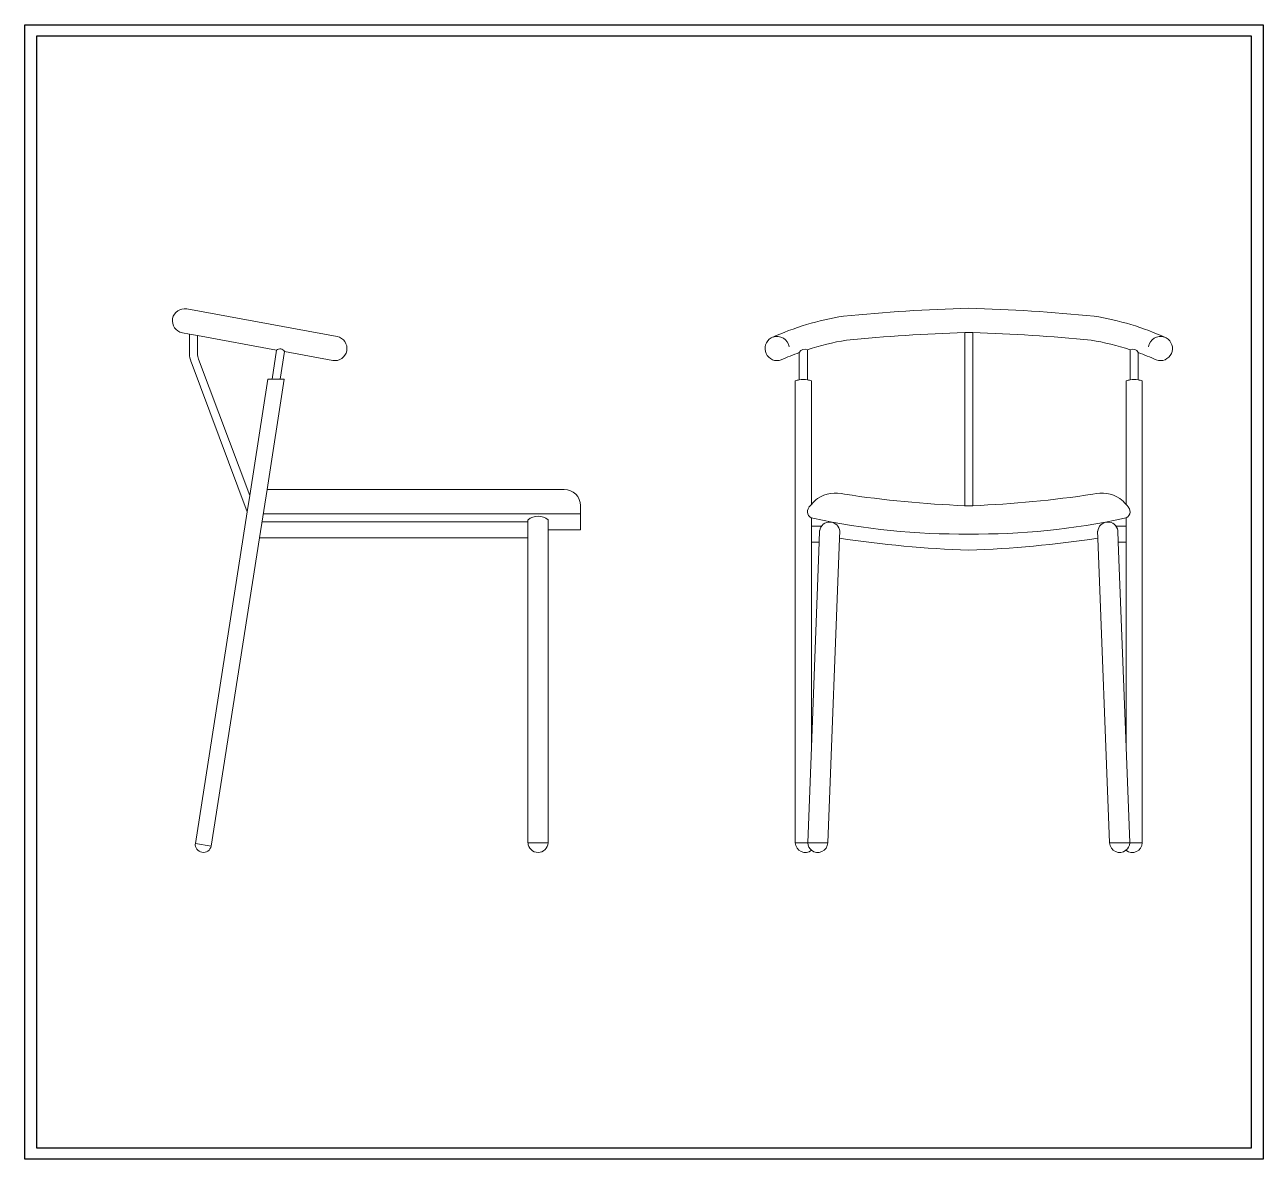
# Paper-space layout 'Projects1200x1100' of a CAD drawing. Header units: millimetres. Extents: x 55.011 to 55.328, y 90.128 to 90.419.
# The model-space entities are those that its viewports show. They can reach past a viewport. Long polylines and large blocks are cut down to what shows.
import ezdxf

# ---------------------------------------------------------------- set-up
doc = ezdxf.new("R2010")
doc.units = ezdxf.units.MM
doc.layers.add('001_Dark_1 5', color=7, linetype='Continuous', lineweight=0)
doc.layers.add('02', color=251, linetype='Continuous', plot=False)
doc.layers.add('Rectang.', color=251, linetype='Continuous', plot=False)

msp = doc.modelspace()

# ---------------------------------------------------------------- linework, layer by layer
at = {"layer": '001_Dark_1 5'}
for p, q in [((2896.7838, 1749.0336), (2896.97, 1748.9993)), ((2896.7871, 1749.0025), (2896.7783, 1749.0041)), ((2897.7478, 1748.7898), (2897.7478, 1749.0045)), ((2897.7578, 1748.7898), (2897.7578, 1749.0045)), ((2896.7871, 1748.9784), (2896.7871, 1749.0025)), ((2896.7971, 1749.0007), (2896.7871, 1749.0025)), ((2896.7971, 1748.9784), (2896.7971, 1749.0007)), ((2896.7971, 1749.0007), (2896.8951, 1748.9826)), ((2896.8951, 1748.9826), (2896.8894, 1748.9464)), ((2896.9049, 1748.9808), (2896.8995, 1748.9464)), ((2896.9646, 1748.9698), (2896.9049, 1748.9808)), ((2897.5428, 1748.9458), (2897.5428, 1748.9797)), ((2897.5528, 1748.9831), (2897.5528, 1748.9458)), ((2897.9528, 1748.9831), (2897.9528, 1748.9458)), ((2897.9628, 1748.9797), (2897.9628, 1748.9458)), ((2896.8587, 1748.7823), (2896.7891, 1748.9679)), ((2896.8618, 1748.8024), (2896.7984, 1748.9714)), ((2896.8843, 1748.9464), (2896.8618, 1748.8024)), ((2896.9046, 1748.9464), (2896.8832, 1748.8098)), ((2896.8894, 1748.9464), (2896.8843, 1748.9464)), ((2896.8995, 1748.9464), (2896.8894, 1748.9464)), ((2896.8995, 1748.9464), (2896.9046, 1748.9464)), ((2897.5378, 1748.3716), (2897.5378, 1748.9446)), ((2897.5578, 1748.9446), (2897.5578, 1748.7913)), ((2897.9478, 1748.9446), (2897.9478, 1748.7913)), ((2897.9678, 1748.9446), (2897.9678, 1748.3716)), ((2896.8832, 1748.8098), (2896.8738, 1748.7498)), ((2896.8832, 1748.8098), (2897.2516, 1748.8098)), ((2896.8618, 1748.8024), (2896.8587, 1748.7823)), ((2897.2716, 1748.7898), (2897.2716, 1748.7598)), ((2896.7944, 1748.3711), (2896.8587, 1748.7823)), ((2897.2716, 1748.7798), (2896.8785, 1748.7798)), ((2897.5578, 1748.7745), (2897.5578, 1748.7445)), ((2897.9478, 1748.7745), (2897.9478, 1748.7445)), ((2897.2066, 1748.7698), (2896.877, 1748.7698)), ((2897.2066, 1748.7723), (2897.2066, 1748.7498)), ((2897.2316, 1748.7598), (2897.2316, 1748.7723)), ((2897.2716, 1748.7598), (2897.2316, 1748.7598)), ((2897.2316, 1748.7598), (2897.2316, 1748.3718)), ((2897.5704, 1748.7645), (2897.5578, 1748.7645)), ((2897.5675, 1748.7445), (2897.568, 1748.759)), ((2897.593, 1748.758), (2897.5927, 1748.7494)), ((2897.9128, 1748.7494), (2897.9125, 1748.758)), ((2897.9351, 1748.7645), (2897.9478, 1748.7645)), ((2897.9375, 1748.759), (2897.9381, 1748.7445)), ((2896.8738, 1748.7498), (2896.8141, 1748.3677)), ((2897.2066, 1748.7498), (2896.8738, 1748.7498)), ((2897.2066, 1748.3718), (2897.2066, 1748.7498)), ((2897.5578, 1748.7445), (2897.5578, 1748.4905)), ((2897.5578, 1748.4905), (2897.5675, 1748.7445)), ((2897.5675, 1748.7445), (2897.5578, 1748.7445)), ((2897.5927, 1748.7494), (2897.5782, 1748.3716)), ((2897.9273, 1748.3716), (2897.9128, 1748.7494)), ((2897.9478, 1748.4905), (2897.9381, 1748.7445)), ((2897.9381, 1748.7445), (2897.9478, 1748.7445)), ((2897.9478, 1748.7445), (2897.9478, 1748.4905)), ((2897.5532, 1748.3716), (2897.5578, 1748.4905)), ((2897.9523, 1748.3716), (2897.9478, 1748.4905)), ((2896.7944, 1748.3711), (2896.8141, 1748.3677)), ((2897.2066, 1748.3718), (2897.2316, 1748.3718)), ((2897.5532, 1748.3716), (2897.5378, 1748.3716)), ((2897.5532, 1748.3716), (2897.5782, 1748.3716)), ((2897.9523, 1748.3716), (2897.9273, 1748.3716)), ((2897.9523, 1748.3716), (2897.9678, 1748.3716))]:
    msp.add_line(p, q, dxfattribs=at)
for centre, radius, start, end in [((2897.8203, 1746.7605), 2.2751, 91.7003, 95.623), ((2897.6853, 1746.7605), 2.2751, 84.377, 88.2997), ((2896.781, 1749.0189), 0.015, 79.5724, 259.5724), ((2897.6502, 1748.6877), 0.3411, 98.9104, 114.6395), ((2897.8553, 1748.6877), 0.3411, 65.3605, 81.0896), ((2897.8203, 1746.7605), 2.2451, 91.8507, 95.6006), ((2897.8203, 1746.7605), 2.2451, 91.723, 91.8507), ((2897.6853, 1746.7605), 2.2451, 88.1493, 88.277), ((2897.6853, 1746.7605), 2.2451, 84.3994, 88.1493), ((2896.9673, 1748.9846), 0.015, 259.5724, 79.5724), ((2897.5153, 1748.9846), 0.015, 119.1909, 290.0882), ((2897.5153, 1748.9846), 0.015, 8.0829, 109.8524), ((2897.6502, 1748.6877), 0.3111, 99.0659, 108.2602), ((2897.8553, 1748.6877), 0.3111, 71.7398, 80.9341), ((2897.9903, 1748.9846), 0.015, 70.1476, 171.9171), ((2897.9902, 1748.9846), 0.015, 249.9118, 60.8091), ((2896.8171, 1748.9784), 0.03, 180, 200.5625), ((2896.8171, 1748.9784), 0.02, 180, 200.5625), ((2896.8992, 1748.9776), 0.00651, 29.4041, 129.7406), ((2897.6502, 1748.6877), 0.3111, 110.2009, 114.6395), ((2897.5495, 1748.9764), 0.00748, 64.0498, 153.9697), ((2897.956, 1748.9764), 0.00748, 26.0303, 115.9502), ((2897.8553, 1748.6877), 0.3111, 65.3605, 69.7991), ((2897.5478, 1748.9125), 0.0336, 98.5538, 107.306), ((2897.5478, 1748.9125), 0.0336, 81.4462, 98.5538), ((2897.5478, 1748.9125), 0.0336, 72.694, 81.4462), ((2897.9578, 1748.9125), 0.0336, 98.5538, 107.306), ((2897.9578, 1748.9125), 0.0336, 81.4462, 98.5538), ((2897.9578, 1748.9125), 0.0336, 72.694, 81.4462), ((2897.2516, 1748.7898), 0.02, 0, 90), ((2897.5881, 1748.7636), 0.0418, 75.0267, 123.0166), ((2897.803, 1750.151), 1.3624, 261.3842, 267.6741), ((2897.7025, 1750.151), 1.3624, 272.3259, 278.6158), ((2897.9174, 1748.7636), 0.0418, 56.9834, 104.9733), ((2897.6169, 1748.7383), 0.0794, 138.077, 141.4768), ((2897.6169, 1748.7383), 0.0794, 130.4268, 138.077), ((2897.803, 1750.151), 1.3624, 267.6741, 267.8845), ((2897.7025, 1750.151), 1.3624, 272.1155, 272.3259), ((2897.8887, 1748.7383), 0.0794, 41.923, 49.5732), ((2897.8887, 1748.7383), 0.0794, 38.5232, 41.923), ((2897.2191, 1748.7572), 0.0196, 50.4022, 129.5978), ((2897.5614, 1748.7824), 0.0085, 141.4768, 257.9391), ((2897.7448, 1749.641), 0.8865, 257.9391, 270.513), ((2897.7607, 1749.641), 0.8865, 269.487, 282.0609), ((2897.9442, 1748.7824), 0.0085, 282.0609, 38.5232), ((2897.5805, 1748.7569), 0.0126, 5.0763, 170.5473), ((2897.9251, 1748.7569), 0.0126, 9.4527, 174.9237), ((2897.803, 1750.151), 1.4174, 261.464, 267.9667), ((2897.7025, 1750.151), 1.4174, 272.0333, 278.536), ((2896.8043, 1748.3698), 0.01, 172.3191, 347.6809), ((2897.2191, 1748.3723), 0.0125, 182.3141, 357.6859), ((2897.5503, 1748.3723), 0.0125, 183.2897, 308.0877), ((2897.5657, 1748.3723), 0.0125, 183.2897, 231.9123), ((2897.5657, 1748.3723), 0.0125, 231.9114, 356.7121), ((2897.9398, 1748.3723), 0.0125, 183.2879, 308.0886), ((2897.9553, 1748.3723), 0.0125, 231.9123, 356.7103), ((2897.9398, 1748.3723), 0.0125, 308.0877, 356.7103)]:
    msp.add_arc(centre, radius, start, end, dxfattribs=at)
at = {"layer": '02'}
msp.add_lwpolyline([(2896.5981, 1749.3722), (2898.1027, 1749.3722), (2898.1027, 1747.9932), (2896.5981, 1747.9932), (2896.5981, 1749.3722)], dxfattribs=at)
at = {"layer": 'Rectang.'}
msp.add_lwpolyline([(2896.5981, 1749.3722), (2898.1027, 1749.3722), (2898.1027, 1747.9932), (2896.5981, 1747.9932), (2896.5981, 1749.3722)], dxfattribs=at)

psp = doc.layouts.new('Projects1200x1100')

# ---------------------------------------------------------------- linework, layer by layer
at = {"layer": 'Defpoints'}
psp.add_lwpolyline([(55.01091, 90.41859), (55.32841, 90.41859), (55.32841, 90.12759), (55.01091, 90.12759)], close=True, dxfattribs=at)

# ---------------------------------------------------------------- viewports
at = {"layer": '0'}
psp.add_viewport(center=(55.16966, 90.27309), size=(0.3175, 0.291), view_center_point=(2897.35037, 1748.68274), view_height=1.4065805, dxfattribs=at)

doc.saveas('drawing.dxf')
